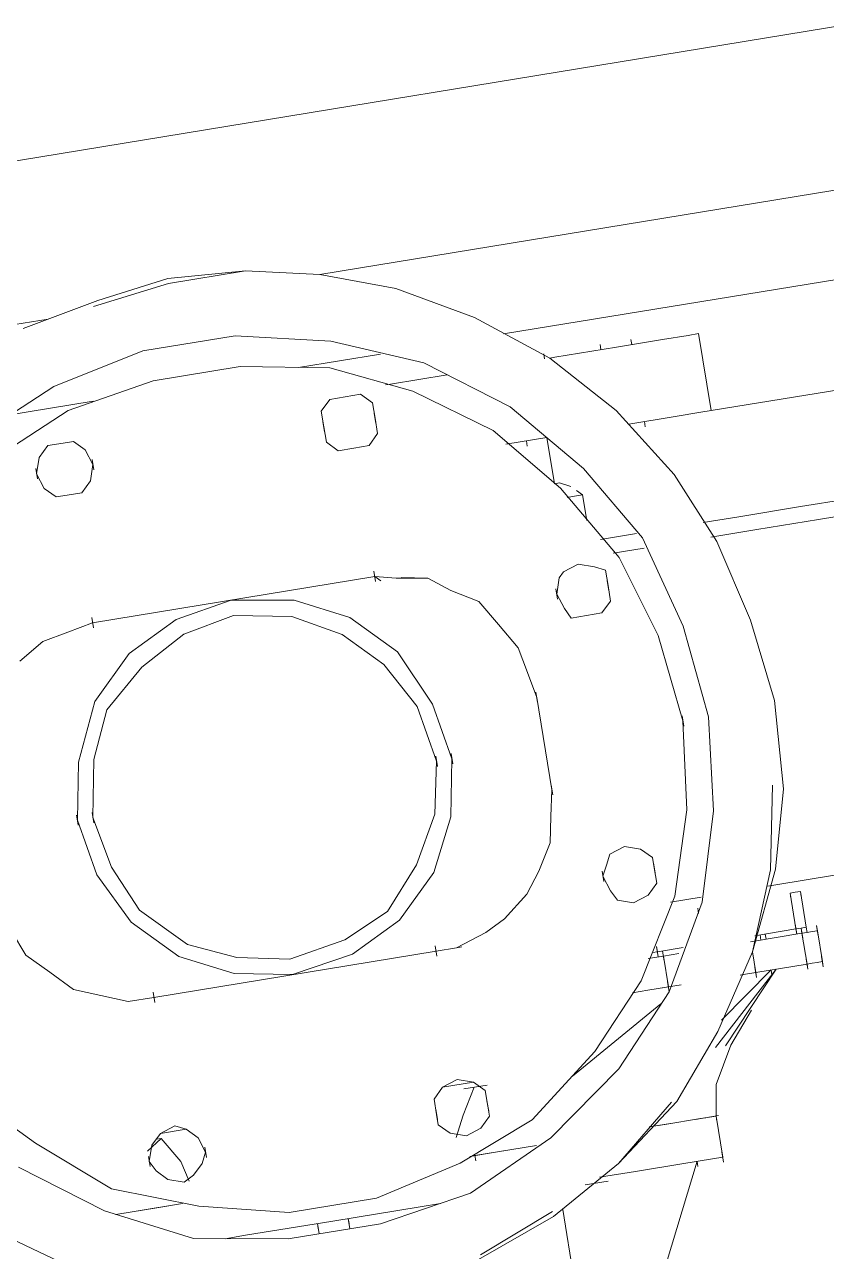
# Model space of a CAD drawing. Header units: metres. Extents: x 2 to 659295185, y -28 to 1124222152.
# Drawn here: x 655591.7388 to 655592.0624, y 1126540.1572 to 1126540.6522 of the extents above; entities that cross this region are included whole.
import ezdxf

# ---------------------------------------------------------------- set-up
doc = ezdxf.new("R2010")
doc.units = ezdxf.units.M
doc.header["$MEASUREMENT"] = 0
doc.layers.add('CCSM_C1_CUERPO CK$0$A-EQUIPOS', color=9, linetype='CONTINUOUS')

msp = doc.modelspace()

# ---------------------------------------------------------------- linework, layer by layer
at = {"layer": 'CCSM_C1_CUERPO CK$0$A-EQUIPOS', "lineweight": 5}
for p, q in [((655592.07112, 1126540.65218), (655591.51412, 1126540.56088)), ((655591.51412, 1126540.56088), (655592.07112, 1126540.65218)), ((655592.08164, 1126540.58799), (655591.85801, 1126540.55133)), ((655592.08164, 1126540.58799), (655591.85801, 1126540.55133)), ((655591.93211, 1126540.52733), (655592.12261, 1126540.55855)), ((655592.12261, 1126540.55855), (655591.93211, 1126540.52733)), ((655591.79661, 1126540.54977), (655591.82801, 1126540.55279)), ((655591.82801, 1126540.55279), (655591.79661, 1126540.54977)), ((655591.82801, 1126540.55279), (655591.79695, 1126540.5477)), ((655591.85801, 1126540.55133), (655591.82801, 1126540.55279)), ((655591.82801, 1126540.55279), (655591.85801, 1126540.55133)), ((655591.8887, 1126540.54573), (655591.85801, 1126540.55133)), ((655591.79695, 1126540.5477), (655591.76657, 1126540.53847)), ((655591.76657, 1126540.53847), (655591.79695, 1126540.5477)), ((655591.79661, 1126540.54977), (655591.7683, 1126540.54088)), ((655591.9204, 1126540.53392), (655591.8887, 1126540.54573)), ((655591.7683, 1126540.54088), (655591.73826, 1126540.52957)), ((655591.74827, 1126540.53334), (655591.52464, 1126540.49669)), ((655591.74827, 1126540.53334), (655591.52464, 1126540.49669)), ((655591.95072, 1126540.51762), (655591.9204, 1126540.53392)), ((655591.9204, 1126540.53392), (655591.95072, 1126540.51762)), ((655591.78653, 1126540.52048), (655591.8238, 1126540.52659)), ((655591.8238, 1126540.52659), (655591.86243, 1126540.52441)), ((655592.00662, 1126540.52678), (655591.99627, 1126540.52509)), ((655592.00662, 1126540.52678), (655591.99627, 1126540.52509)), ((655592.01076, 1126540.52746), (655592.00662, 1126540.52678)), ((655592.00662, 1126540.52678), (655592.01076, 1126540.52746)), ((655592.01076, 1126540.52746), (655592.01586, 1126540.4964)), ((655591.86243, 1126540.52441), (655591.9, 1126540.51569)), ((655591.97763, 1126540.52203), (655591.95279, 1126540.51796)), ((655591.97763, 1126540.52203), (655591.95279, 1126540.51796)), ((655591.97108, 1126540.52309), (655591.97142, 1126540.52102)), ((655591.97142, 1126540.52102), (655591.97108, 1126540.52309)), ((655591.97108, 1126540.52309), (655591.97142, 1126540.52102)), ((655591.97142, 1126540.52102), (655591.97108, 1126540.52309)), ((655591.99627, 1126540.52509), (655591.97763, 1126540.52203)), ((655591.99627, 1126540.52509), (655591.97763, 1126540.52203)), ((655591.98351, 1126540.52512), (655591.98385, 1126540.52305)), ((655591.98385, 1126540.52305), (655591.98351, 1126540.52512)), ((655591.98351, 1126540.52512), (655591.98385, 1126540.52305)), ((655591.98385, 1126540.52305), (655591.98351, 1126540.52512)), ((655591.75061, 1126540.50608), (655591.78653, 1126540.52048)), ((655591.88242, 1126540.51918), (655591.84929, 1126540.51375)), ((655591.88242, 1126540.51918), (655591.84929, 1126540.51375)), ((655591.94831, 1126540.51935), (655591.94865, 1126540.51728)), ((655591.94865, 1126540.51728), (655591.94831, 1126540.51935)), ((655591.94831, 1126540.51935), (655591.94865, 1126540.51728)), ((655591.94865, 1126540.51728), (655591.94831, 1126540.51935)), ((655591.95279, 1126540.51796), (655591.95072, 1126540.51762)), ((655591.95279, 1126540.51796), (655591.95072, 1126540.51762)), ((655591.97757, 1126540.49651), (655591.95072, 1126540.51762)), ((655591.82583, 1126540.51416), (655591.79063, 1126540.50839)), ((655591.82583, 1126540.51416), (655591.79063, 1126540.50839)), ((655591.86205, 1126540.51372), (655591.82583, 1126540.51416)), ((655591.86205, 1126540.51372), (655591.82583, 1126540.51416)), ((655591.89549, 1126540.50432), (655591.86205, 1126540.51372)), ((655591.89549, 1126540.50432), (655591.86205, 1126540.51372)), ((655591.9, 1126540.51569), (655591.9348, 1126540.498)), ((655591.71986, 1126540.48616), (655591.75061, 1126540.50608)), ((655591.79063, 1126540.50839), (655591.75645, 1126540.49641)), ((655591.79063, 1126540.50839), (655591.75645, 1126540.49641)), ((655591.88653, 1126540.5071), (655591.88446, 1126540.50676)), ((655591.88653, 1126540.5071), (655591.88446, 1126540.50676)), ((655591.9093, 1126540.51083), (655591.88653, 1126540.5071)), ((655591.9093, 1126540.51083), (655591.88653, 1126540.5071)), ((655592.08626, 1126540.50794), (655592.01586, 1126540.4964)), ((655592.01586, 1126540.4964), (655592.08626, 1126540.50794)), ((655591.86202, 1126540.50096), (655591.86823, 1126540.50197)), ((655591.86823, 1126540.50197), (655591.86202, 1126540.50096)), ((655591.86823, 1126540.50197), (655591.87444, 1126540.50299)), ((655591.87444, 1126540.50299), (655591.86823, 1126540.50197)), ((655591.87444, 1126540.50299), (655591.87926, 1126540.49953)), ((655591.87926, 1126540.49953), (655591.87444, 1126540.50299)), ((655591.92787, 1126540.48836), (655591.89549, 1126540.50432)), ((655591.92787, 1126540.48836), (655591.89549, 1126540.50432)), ((655591.75645, 1126540.49641), (655591.7257, 1126540.47649)), ((655591.75645, 1126540.49641), (655591.7257, 1126540.47649)), ((655591.76646, 1126540.50018), (655591.73126, 1126540.49441)), ((655591.76646, 1126540.50018), (655591.73126, 1126540.49441)), ((655591.85856, 1126540.49614), (655591.86202, 1126540.50096)), ((655591.86202, 1126540.50096), (655591.85856, 1126540.49614)), ((655591.85957, 1126540.48992), (655591.85856, 1126540.49614)), ((655591.85856, 1126540.49614), (655591.85957, 1126540.48992)), ((655591.88028, 1126540.49332), (655591.87926, 1126540.49953)), ((655591.88028, 1126540.49332), (655591.87926, 1126540.49953)), ((655591.9348, 1126540.498), (655591.96439, 1126540.47309)), ((655592.00095, 1126540.47057), (655591.97757, 1126540.49651)), ((655592.01586, 1126540.4964), (655592.01171, 1126540.49573)), ((655592.01171, 1126540.49573), (655592.01586, 1126540.4964)), ((655591.85923, 1126540.49199), (655591.85991, 1126540.48785)), ((655591.87994, 1126540.49539), (655591.88062, 1126540.49125)), ((655591.8813, 1126540.48711), (655591.88028, 1126540.49332)), ((655591.88028, 1126540.49332), (655591.8813, 1126540.48711)), ((655592.00136, 1126540.49403), (655591.98273, 1126540.49097)), ((655592.00136, 1126540.49403), (655591.98273, 1126540.49097)), ((655591.98894, 1126540.49199), (655591.98928, 1126540.48992)), ((655591.98928, 1126540.48992), (655591.98894, 1126540.49199)), ((655591.98894, 1126540.49199), (655591.98928, 1126540.48992)), ((655591.98928, 1126540.48992), (655591.98894, 1126540.49199)), ((655592.01171, 1126540.49573), (655592.00136, 1126540.49403)), ((655592.01171, 1126540.49573), (655592.00136, 1126540.49403)), ((655591.86059, 1126540.48371), (655591.85957, 1126540.48992)), ((655591.86059, 1126540.48371), (655591.85957, 1126540.48992)), ((655591.8813, 1126540.48711), (655591.87784, 1126540.48229)), ((655591.8813, 1126540.48711), (655591.87784, 1126540.48229)), ((655591.95506, 1126540.46518), (655591.92787, 1126540.48836)), ((655591.95506, 1126540.46518), (655591.92787, 1126540.48836)), ((655591.74813, 1126540.48229), (655591.74467, 1126540.47747)), ((655591.74813, 1126540.48229), (655591.74467, 1126540.47747)), ((655591.75434, 1126540.48331), (655591.74813, 1126540.48229)), ((655591.75434, 1126540.48331), (655591.74813, 1126540.48229)), ((655591.75434, 1126540.48331), (655591.75849, 1126540.48399)), ((655591.75849, 1126540.48399), (655591.75434, 1126540.48331)), ((655591.75849, 1126540.48399), (655591.76331, 1126540.48052)), ((655591.76331, 1126540.48052), (655591.75849, 1126540.48399)), ((655591.86059, 1126540.48371), (655591.86541, 1126540.48025)), ((655591.86541, 1126540.48025), (655591.86059, 1126540.48371)), ((655591.86541, 1126540.48025), (655591.87162, 1126540.48127)), ((655591.87162, 1126540.48127), (655591.86541, 1126540.48025)), ((655591.87784, 1126540.48229), (655591.87162, 1126540.48127)), ((655591.87784, 1126540.48229), (655591.87162, 1126540.48127)), ((655591.93303, 1126540.48283), (655591.9496, 1126540.48554)), ((655591.93303, 1126540.48283), (655591.9496, 1126540.48554)), ((655591.94131, 1126540.48419), (655591.94165, 1126540.48212)), ((655591.94165, 1126540.48212), (655591.94131, 1126540.48419)), ((655591.95265, 1126540.46691), (655591.9496, 1126540.48554)), ((655591.9496, 1126540.48554), (655591.95265, 1126540.46691)), ((655591.74467, 1126540.47747), (655591.74362, 1126540.47092)), ((655591.74467, 1126540.47747), (655591.74362, 1126540.47092)), ((655591.76331, 1126540.48052), (655591.7664, 1126540.47465)), ((655591.7664, 1126540.47465), (655591.76331, 1126540.48052)), ((655591.76606, 1126540.47672), (655591.76673, 1126540.47258)), ((655591.74328, 1126540.47299), (655591.74396, 1126540.46885)), ((655591.7664, 1126540.47465), (655591.76534, 1126540.4681)), ((655591.7664, 1126540.47465), (655591.76534, 1126540.4681)), ((655591.96439, 1126540.47309), (655591.98812, 1126540.44508)), ((655591.74362, 1126540.47092), (655591.74671, 1126540.46505)), ((655591.74671, 1126540.46505), (655591.74362, 1126540.47092)), ((655591.76534, 1126540.4681), (655591.76188, 1126540.46328)), ((655591.76534, 1126540.4681), (655591.76188, 1126540.46328)), ((655591.95472, 1126540.46725), (655591.95265, 1126540.46691)), ((655591.95472, 1126540.46725), (655591.95265, 1126540.46691)), ((655591.9592, 1126540.46586), (655591.95472, 1126540.46725)), ((655591.95472, 1126540.46725), (655591.9592, 1126540.46586)), ((655592.01813, 1126540.44362), (655592.00095, 1126540.47057)), ((655592.00095, 1126540.47057), (655592.01813, 1126540.44362)), ((655591.75153, 1126540.46158), (655591.74671, 1126540.46505)), ((655591.75153, 1126540.46158), (655591.74671, 1126540.46505)), ((655591.75774, 1126540.4626), (655591.75153, 1126540.46158)), ((655591.75774, 1126540.4626), (655591.75153, 1126540.46158)), ((655591.76188, 1126540.46328), (655591.75774, 1126540.4626)), ((655591.76188, 1126540.46328), (655591.75774, 1126540.4626)), ((655591.97879, 1126540.43717), (655591.95506, 1126540.46518)), ((655591.97879, 1126540.43717), (655591.95506, 1126540.46518)), ((655591.95988, 1126540.46171), (655591.95781, 1126540.46137)), ((655591.95988, 1126540.46171), (655591.96402, 1126540.46239)), ((655591.96402, 1126540.46239), (655591.96161, 1126540.46412)), ((655591.96402, 1126540.46239), (655591.96572, 1126540.45204)), ((655592.05197, 1126540.45767), (655592.02712, 1126540.4536)), ((655592.05197, 1126540.45767), (655592.02712, 1126540.4536)), ((655592.07061, 1126540.46073), (655592.05197, 1126540.45767)), ((655592.07061, 1126540.46073), (655592.05197, 1126540.45767)), ((655592.02712, 1126540.4536), (655592.01263, 1126540.45122)), ((655592.02712, 1126540.4536), (655592.01263, 1126540.45122)), ((655592.0592, 1126540.45248), (655592.03435, 1126540.44841)), ((655592.07784, 1126540.45553), (655592.0592, 1126540.45248)), ((655591.98571, 1126540.44681), (655591.97122, 1126540.44444)), ((655591.98571, 1126540.44681), (655591.97122, 1126540.44444)), ((655592.03435, 1126540.44841), (655592.01572, 1126540.44535)), ((655591.98812, 1126540.44508), (655592.00458, 1126540.40951)), ((655592.03184, 1126540.41185), (655592.01813, 1126540.44362)), ((655591.9888, 1126540.44094), (655591.97638, 1126540.4389)), ((655591.99457, 1126540.40574), (655591.97879, 1126540.43717)), ((655591.99457, 1126540.40574), (655591.97879, 1126540.43717)), ((655591.95635, 1126540.43137), (655591.96222, 1126540.43446)), ((655591.96222, 1126540.43446), (655591.95635, 1126540.43137)), ((655591.96222, 1126540.43446), (655591.96877, 1126540.4334)), ((655591.96877, 1126540.4334), (655591.96222, 1126540.43446)), ((655591.96877, 1126540.4334), (655591.97325, 1126540.43201)), ((655591.97325, 1126540.43201), (655591.96877, 1126540.4334)), ((655591.97325, 1126540.43201), (655591.97427, 1126540.4258)), ((655591.97427, 1126540.4258), (655591.97325, 1126540.43201)), ((655591.88011, 1126540.4295), (655591.76622, 1126540.41084)), ((655591.88011, 1126540.4295), (655591.76622, 1126540.41084)), ((655591.87977, 1126540.43157), (655591.88045, 1126540.42743)), ((655591.88045, 1126540.42743), (655591.87977, 1126540.43157)), ((655591.88011, 1126540.4295), (655591.88873, 1126540.42879)), ((655591.88873, 1126540.42879), (655591.88011, 1126540.4295)), ((655591.88011, 1126540.4295), (655591.88252, 1126540.42777)), ((655591.88873, 1126540.42879), (655591.88011, 1126540.4295)), ((655591.88011, 1126540.4295), (655591.88873, 1126540.42879)), ((655591.88873, 1126540.42879), (655591.90149, 1126540.42875)), ((655591.90149, 1126540.42875), (655591.8908, 1126540.42913)), ((655591.90149, 1126540.42875), (655591.91079, 1126540.4239)), ((655591.95357, 1126540.42241), (655591.95462, 1126540.42896)), ((655591.95462, 1126540.42896), (655591.95357, 1126540.42241)), ((655591.95462, 1126540.42896), (655591.95635, 1126540.43137)), ((655591.95635, 1126540.43137), (655591.95462, 1126540.42896)), ((655591.97393, 1126540.42787), (655591.97461, 1126540.42373)), ((655591.91079, 1126540.4239), (655591.92217, 1126540.41939)), ((655591.92217, 1126540.41939), (655591.91079, 1126540.4239)), ((655591.95323, 1126540.42448), (655591.9539, 1126540.42034)), ((655591.95357, 1126540.42241), (655591.95665, 1126540.41653)), ((655591.95665, 1126540.41653), (655591.95357, 1126540.42241)), ((655591.97427, 1126540.4258), (655591.97529, 1126540.41959)), ((655591.97427, 1126540.4258), (655591.97529, 1126540.41959)), ((655591.80003, 1126540.41212), (655591.82213, 1126540.42)), ((655591.82213, 1126540.42), (655591.80003, 1126540.41212)), ((655591.82213, 1126540.42), (655591.84766, 1126540.41993)), ((655591.84766, 1126540.41993), (655591.82213, 1126540.42)), ((655591.84766, 1126540.41993), (655591.87006, 1126540.41297)), ((655591.87006, 1126540.41297), (655591.84766, 1126540.41993)), ((655591.92217, 1126540.41939), (655591.93008, 1126540.41005)), ((655591.93008, 1126540.41005), (655591.92217, 1126540.41939)), ((655591.97529, 1126540.41959), (655591.97183, 1126540.41477)), ((655591.97529, 1126540.41959), (655591.97183, 1126540.41477)), ((655591.76588, 1126540.41291), (655591.76656, 1126540.40876)), ((655591.78102, 1126540.39838), (655591.80003, 1126540.41212)), ((655591.80003, 1126540.41212), (655591.78102, 1126540.39838)), ((655591.82315, 1126540.41379), (655591.80312, 1126540.40625)), ((655591.82315, 1126540.41379), (655591.80312, 1126540.40625)), ((655591.82315, 1126540.41379), (655591.84661, 1126540.41338)), ((655591.84661, 1126540.41338), (655591.82315, 1126540.41379)), ((655591.84661, 1126540.41338), (655591.86694, 1126540.40608)), ((655591.86694, 1126540.40608), (655591.84661, 1126540.41338)), ((655591.87006, 1126540.41297), (655591.88934, 1126540.39912)), ((655591.88934, 1126540.39912), (655591.87006, 1126540.41297)), ((655591.95665, 1126540.41653), (655591.9594, 1126540.41273)), ((655591.9594, 1126540.41273), (655591.95665, 1126540.41653)), ((655591.96562, 1126540.41375), (655591.9594, 1126540.41273)), ((655591.96562, 1126540.41375), (655591.9594, 1126540.41273)), ((655591.97183, 1126540.41477), (655591.96562, 1126540.41375)), ((655591.97183, 1126540.41477), (655591.96562, 1126540.41375)), ((655591.75621, 1126540.40707), (655591.7462, 1126540.4033)), ((655591.75621, 1126540.40707), (655591.7462, 1126540.4033)), ((655591.76622, 1126540.41084), (655591.75621, 1126540.40707)), ((655591.76622, 1126540.41084), (655591.75621, 1126540.40707)), ((655591.93008, 1126540.41005), (655591.93798, 1126540.40072)), ((655591.93798, 1126540.40072), (655591.93008, 1126540.41005)), ((655592.01483, 1126540.37291), (655592.00458, 1126540.40951)), ((655592.04141, 1126540.3794), (655592.03184, 1126540.41185)), ((655592.03184, 1126540.41185), (655592.04141, 1126540.3794)), ((655591.7462, 1126540.4033), (655591.73686, 1126540.39539)), ((655591.7462, 1126540.4033), (655591.73686, 1126540.39539)), ((655591.80312, 1126540.40625), (655591.78618, 1126540.39284)), ((655591.80312, 1126540.40625), (655591.78618, 1126540.39284)), ((655591.86694, 1126540.40608), (655591.88381, 1126540.39396)), ((655591.88381, 1126540.39396), (655591.86694, 1126540.40608)), ((655592.00448, 1126540.37122), (655591.99457, 1126540.40574)), ((655592.00448, 1126540.37122), (655591.99457, 1126540.40574)), ((655591.76717, 1126540.3791), (655591.78102, 1126540.39838)), ((655591.78102, 1126540.39838), (655591.76717, 1126540.3791)), ((655591.88934, 1126540.39912), (655591.90343, 1126540.37804)), ((655591.90343, 1126540.37804), (655591.88934, 1126540.39912)), ((655591.93798, 1126540.40072), (655591.94175, 1126540.3907)), ((655591.94175, 1126540.3907), (655591.93798, 1126540.40072)), ((655591.78618, 1126540.39284), (655591.77199, 1126540.37563)), ((655591.78618, 1126540.39284), (655591.77199, 1126540.37563)), ((655591.88381, 1126540.39396), (655591.89722, 1126540.37702)), ((655591.89722, 1126540.37702), (655591.88381, 1126540.39396)), ((655591.94175, 1126540.3907), (655591.94552, 1126540.38069)), ((655591.94552, 1126540.38069), (655591.94175, 1126540.3907)), ((655591.94518, 1126540.38276), (655591.94586, 1126540.37862)), ((655591.76055, 1126540.35462), (655591.76717, 1126540.3791)), ((655591.76717, 1126540.3791), (655591.76055, 1126540.35462)), ((655591.9113, 1126540.35594), (655591.90343, 1126540.37804)), ((655591.9113, 1126540.35594), (655591.90343, 1126540.37804)), ((655591.95163, 1126540.34342), (655591.94552, 1126540.38069)), ((655591.95163, 1126540.34342), (655591.94552, 1126540.38069)), ((655592.04511, 1126540.34386), (655592.04141, 1126540.3794)), ((655591.76677, 1126540.35564), (655591.77199, 1126540.37563)), ((655591.77199, 1126540.37563), (655591.76677, 1126540.35564)), ((655591.89722, 1126540.37702), (655591.90509, 1126540.35492)), ((655591.90509, 1126540.35492), (655591.89722, 1126540.37702)), ((655592.00414, 1126540.37329), (655592.00482, 1126540.36915)), ((655592.00482, 1126540.36915), (655592.00414, 1126540.37329)), ((655592.0168, 1126540.33496), (655592.01483, 1126540.37291)), ((655592.00611, 1126540.33534), (655592.00448, 1126540.37122)), ((655592.00448, 1126540.37122), (655592.00611, 1126540.33534)), ((655591.91096, 1126540.35801), (655591.91164, 1126540.35387)), ((655591.76015, 1126540.33117), (655591.76055, 1126540.35462)), ((655591.76055, 1126540.35462), (655591.76015, 1126540.33117)), ((655591.76636, 1126540.33219), (655591.76677, 1126540.35564)), ((655591.76677, 1126540.35564), (655591.76636, 1126540.33219)), ((655591.90509, 1126540.35492), (655591.90434, 1126540.33354)), ((655591.90509, 1126540.35492), (655591.90434, 1126540.33354)), ((655591.90475, 1126540.357), (655591.90543, 1126540.35285)), ((655591.91089, 1126540.33249), (655591.9113, 1126540.35594)), ((655591.9113, 1126540.35594), (655591.91089, 1126540.33249)), ((655591.95163, 1126540.34342), (655591.95125, 1126540.33272)), ((655591.95163, 1126540.34342), (655591.95125, 1126540.33272)), ((655591.95129, 1126540.34549), (655591.95197, 1126540.34135)), ((655592.03985, 1126540.3111), (655592.04063, 1126540.34525)), ((655592.03985, 1126540.3111), (655592.04063, 1126540.34525)), ((655592.04192, 1126540.31144), (655592.04511, 1126540.34386)), ((655591.75981, 1126540.33324), (655591.76049, 1126540.3291)), ((655591.76602, 1126540.33426), (655591.7667, 1126540.33011)), ((655591.90434, 1126540.33354), (655591.89704, 1126540.31321)), ((655591.90434, 1126540.33354), (655591.89704, 1126540.31321)), ((655592.00119, 1126540.30051), (655592.00611, 1126540.33534)), ((655592.00611, 1126540.33534), (655592.00119, 1126540.30051)), ((655592.0168, 1126540.33496), (655592.01222, 1126540.29806)), ((655591.76802, 1126540.30907), (655591.76015, 1126540.33117)), ((655591.76802, 1126540.30907), (655591.76015, 1126540.33117)), ((655591.77389, 1126540.31216), (655591.76636, 1126540.33219)), ((655591.77389, 1126540.31216), (655591.76636, 1126540.33219)), ((655591.91089, 1126540.33249), (655591.90394, 1126540.31008)), ((655591.91089, 1126540.33249), (655591.90394, 1126540.31008)), ((655591.95125, 1126540.33272), (655591.95088, 1126540.32203)), ((655591.95125, 1126540.33272), (655591.95088, 1126540.32203)), ((655591.95088, 1126540.32203), (655591.94637, 1126540.31066)), ((655591.95088, 1126540.32203), (655591.94637, 1126540.31066)), ((655591.97502, 1126540.31748), (655591.98089, 1126540.32057)), ((655591.98089, 1126540.32057), (655591.97502, 1126540.31748)), ((655591.98089, 1126540.32057), (655591.98744, 1126540.31952)), ((655591.98744, 1126540.31952), (655591.98089, 1126540.32057)), ((655591.98744, 1126540.31952), (655591.99226, 1126540.31606)), ((655591.99226, 1126540.31606), (655591.98744, 1126540.31952)), ((655591.89704, 1126540.31321), (655591.88527, 1126540.29427)), ((655591.89704, 1126540.31321), (655591.88527, 1126540.29427)), ((655591.97362, 1126540.313), (655591.97223, 1126540.30852)), ((655591.97362, 1126540.313), (655591.97223, 1126540.30852)), ((655591.97502, 1126540.31748), (655591.97362, 1126540.313)), ((655591.97502, 1126540.31748), (655591.97362, 1126540.313)), ((655591.99226, 1126540.31606), (655591.99294, 1126540.31191)), ((655591.99294, 1126540.31191), (655591.99226, 1126540.31606)), ((655591.9926, 1126540.31399), (655591.99328, 1126540.30984)), ((655591.78177, 1126540.29006), (655591.76802, 1126540.30907)), ((655591.78177, 1126540.29006), (655591.76802, 1126540.30907)), ((655591.78523, 1126540.29488), (655591.77389, 1126540.31216)), ((655591.78523, 1126540.29488), (655591.77389, 1126540.31216)), ((655591.90394, 1126540.31008), (655591.89009, 1126540.2908)), ((655591.90394, 1126540.31008), (655591.89009, 1126540.2908)), ((655591.94637, 1126540.31066), (655591.94151, 1126540.30136)), ((655591.94637, 1126540.31066), (655591.94151, 1126540.30136)), ((655591.97189, 1126540.31059), (655591.97257, 1126540.30645)), ((655591.97532, 1126540.30265), (655591.97223, 1126540.30852)), ((655591.97532, 1126540.30265), (655591.97223, 1126540.30852)), ((655591.99294, 1126540.31191), (655591.99396, 1126540.3057)), ((655591.99294, 1126540.31191), (655591.99396, 1126540.3057)), ((655592.03252, 1126540.278), (655592.04192, 1126540.31144)), ((655592.03252, 1126540.278), (655592.03985, 1126540.3111)), ((655592.08228, 1126540.31168), (655592.05743, 1126540.3076)), ((655591.99396, 1126540.3057), (655591.99049, 1126540.30088)), ((655591.99396, 1126540.3057), (655591.99049, 1126540.30088)), ((655592.05743, 1126540.3076), (655592.0388, 1126540.30455)), ((655591.94151, 1126540.30136), (655591.93252, 1126540.29138)), ((655591.94151, 1126540.30136), (655591.93252, 1126540.29138)), ((655591.97807, 1126540.29885), (655591.97532, 1126540.30265)), ((655591.97807, 1126540.29885), (655591.97532, 1126540.30265)), ((655591.98462, 1126540.29779), (655591.97807, 1126540.29885)), ((655591.98462, 1126540.29779), (655591.97807, 1126540.29885)), ((655591.99049, 1126540.30088), (655591.98462, 1126540.29779)), ((655591.99049, 1126540.30088), (655591.98462, 1126540.29779)), ((655591.98764, 1126540.2664), (655592.00119, 1126540.30051)), ((655592.00119, 1126540.30051), (655591.98764, 1126540.2664)), ((655592.01188, 1126540.30014), (655591.99946, 1126540.2981)), ((655592.04983, 1126540.3021), (655592.04776, 1126540.30176)), ((655592.04983, 1126540.3021), (655592.04776, 1126540.30176)), ((655592.05013, 1126540.28727), (655592.04776, 1126540.30176)), ((655592.04776, 1126540.30176), (655592.0481, 1126540.29969)), ((655592.0519, 1126540.30244), (655592.04983, 1126540.3021)), ((655592.04983, 1126540.3021), (655592.0519, 1126540.30244)), ((655592.05224, 1126540.30037), (655592.0519, 1126540.30244)), ((655592.0519, 1126540.30244), (655592.05428, 1126540.28795)), ((655591.80451, 1126540.28103), (655591.78523, 1126540.29488)), ((655591.80451, 1126540.28103), (655591.78523, 1126540.29488)), ((655591.88527, 1126540.29427), (655591.86799, 1126540.28293)), ((655591.88527, 1126540.29427), (655591.86799, 1126540.28293)), ((655592.01222, 1126540.29806), (655591.99901, 1126540.26188)), ((655592.01083, 1126540.29358), (655592.01049, 1126540.29565)), ((655592.01049, 1126540.29565), (655592.01083, 1126540.29358)), ((655591.80105, 1126540.27621), (655591.78177, 1126540.29006)), ((655591.80105, 1126540.27621), (655591.78177, 1126540.29006)), ((655591.89009, 1126540.2908), (655591.87108, 1126540.27706)), ((655591.89009, 1126540.2908), (655591.87108, 1126540.27706)), ((655591.93252, 1126540.29138), (655591.92491, 1126540.28588)), ((655591.93252, 1126540.29138), (655591.92491, 1126540.28588)), ((655592.0498, 1126540.28934), (655592.05047, 1126540.2852)), ((655592.05876, 1126540.28656), (655592.05842, 1126540.28863)), ((655592.05842, 1126540.28863), (655592.0591, 1126540.28449)), ((655591.7393, 1126540.27672), (655591.73346, 1126540.28639)), ((655591.73346, 1126540.28639), (655591.7393, 1126540.27672)), ((655591.92491, 1126540.28588), (655591.91317, 1126540.2797)), ((655591.92491, 1126540.28588), (655591.91904, 1126540.28279)), ((655591.91904, 1126540.28279), (655591.92491, 1126540.28588)), ((655592.05254, 1126540.28554), (655592.03184, 1126540.28214)), ((655592.03184, 1126540.28214), (655592.05254, 1126540.28554)), ((655592.03357, 1126540.28455), (655592.05013, 1126540.28727)), ((655592.03357, 1126540.28455), (655592.05013, 1126540.28727)), ((655592.03564, 1126540.28489), (655592.03598, 1126540.28282)), ((655592.03598, 1126540.28282), (655592.03564, 1126540.28489)), ((655592.03564, 1126540.28489), (655592.03598, 1126540.28282)), ((655592.03598, 1126540.28282), (655592.03564, 1126540.28489)), ((655592.03771, 1126540.28523), (655592.03805, 1126540.28316)), ((655592.03805, 1126540.28316), (655592.03771, 1126540.28523)), ((655592.05013, 1126540.28727), (655592.05221, 1126540.28761)), ((655592.05221, 1126540.28761), (655592.05013, 1126540.28727)), ((655592.05047, 1126540.2852), (655592.05013, 1126540.28727)), ((655592.05221, 1126540.28761), (655592.05428, 1126540.28795)), ((655592.05428, 1126540.28795), (655592.05221, 1126540.28761)), ((655592.05254, 1126540.28554), (655592.05221, 1126540.28761)), ((655592.05221, 1126540.28761), (655592.05288, 1126540.28347)), ((655592.05462, 1126540.28588), (655592.05254, 1126540.28554)), ((655592.05462, 1126540.28588), (655592.05254, 1126540.28554)), ((655592.05254, 1126540.28554), (655592.05458, 1126540.27311)), ((655592.05428, 1126540.28795), (655592.05462, 1126540.28588)), ((655592.05462, 1126540.28588), (655592.05428, 1126540.28795)), ((655592.05428, 1126540.28795), (655592.05462, 1126540.28588)), ((655592.05462, 1126540.28588), (655592.05428, 1126540.28795)), ((655592.05669, 1126540.28622), (655592.05462, 1126540.28588)), ((655592.05669, 1126540.28622), (655592.05462, 1126540.28588)), ((655592.05876, 1126540.28656), (655592.05669, 1126540.28622)), ((655592.05876, 1126540.28656), (655592.05669, 1126540.28622)), ((655592.06079, 1126540.27413), (655592.05876, 1126540.28656)), ((655591.791, 1126540.25968), (655591.90489, 1126540.27835)), ((655591.90489, 1126540.27835), (655591.791, 1126540.25968)), ((655591.80451, 1126540.28103), (655591.8245, 1126540.2758)), ((655591.8245, 1126540.2758), (655591.80451, 1126540.28103)), ((655591.86799, 1126540.28293), (655591.84589, 1126540.27505)), ((655591.86799, 1126540.28293), (655591.84589, 1126540.27505)), ((655591.90455, 1126540.28042), (655591.90522, 1126540.27627)), ((655591.90522, 1126540.27627), (655591.90455, 1126540.28042)), ((655591.91317, 1126540.2797), (655591.90489, 1126540.27835)), ((655591.90489, 1126540.27835), (655591.91317, 1126540.2797)), ((655591.91317, 1126540.2797), (655591.90489, 1126540.27835)), ((655591.90489, 1126540.27835), (655591.91317, 1126540.2797)), ((655591.91317, 1126540.2797), (655591.91524, 1126540.28004)), ((655591.99423, 1126540.27811), (655591.99389, 1126540.28018)), ((655591.99389, 1126540.28018), (655591.99457, 1126540.27604)), ((655591.99423, 1126540.27811), (655592.00458, 1126540.2798)), ((655592.00458, 1126540.2798), (655591.99423, 1126540.27811)), ((655591.9963, 1126540.27845), (655591.99698, 1126540.2743)), ((655591.74894, 1126540.2698), (655591.7393, 1126540.27672)), ((655591.7393, 1126540.27672), (655591.74894, 1126540.2698)), ((655591.82345, 1126540.26925), (655591.80105, 1126540.27621)), ((655591.82345, 1126540.26925), (655591.80105, 1126540.27621)), ((655591.8245, 1126540.2758), (655591.84589, 1126540.27505)), ((655591.84589, 1126540.27505), (655591.8245, 1126540.2758)), ((655591.87108, 1126540.27706), (655591.84691, 1126540.26884)), ((655591.87108, 1126540.27706), (655591.84691, 1126540.26884)), ((655591.99664, 1126540.27637), (655591.99043, 1126540.27536)), ((655591.99043, 1126540.27536), (655591.99664, 1126540.27637)), ((655591.99216, 1126540.27777), (655591.99423, 1126540.27811)), ((655591.99423, 1126540.27811), (655591.99216, 1126540.27777)), ((655592.00285, 1126540.27739), (655591.99664, 1126540.27637)), ((655592.00285, 1126540.27739), (655591.99664, 1126540.27637)), ((655591.99664, 1126540.27637), (655591.99867, 1126540.26395)), ((655592.01863, 1126540.24596), (655592.03252, 1126540.278)), ((655592.03252, 1126540.278), (655592.01863, 1126540.24596)), ((655592.03388, 1126540.26972), (655592.03252, 1126540.278)), ((655592.05424, 1126540.27519), (655592.05492, 1126540.27104)), ((655592.05458, 1126540.27311), (655592.05665, 1126540.27345)), ((655592.05665, 1126540.27345), (655592.05458, 1126540.27311)), ((655592.05872, 1126540.27379), (655592.05665, 1126540.27345)), ((655592.05872, 1126540.27379), (655592.05665, 1126540.27345)), ((655592.06079, 1126540.27413), (655592.05872, 1126540.27379)), ((655592.06079, 1126540.27413), (655592.05872, 1126540.27379)), ((655592.06045, 1126540.2762), (655592.06113, 1126540.27206)), ((655592.06113, 1126540.27206), (655592.06079, 1126540.27413)), ((655591.75858, 1126540.26287), (655591.74894, 1126540.2698)), ((655591.74894, 1126540.2698), (655591.75858, 1126540.26287)), ((655591.84691, 1126540.26884), (655591.82345, 1126540.26925)), ((655591.84691, 1126540.26884), (655591.82345, 1126540.26925)), ((655592.01758, 1126540.23941), (655592.04216, 1126540.27108)), ((655592.01758, 1126540.23941), (655592.04216, 1126540.27108)), ((655592.02003, 1126540.25044), (655592.04009, 1126540.27074)), ((655592.04009, 1126540.27074), (655592.02003, 1126540.25044)), ((655592.04216, 1126540.27108), (655592.02172, 1126540.24009)), ((655592.02973, 1126540.26904), (655592.02766, 1126540.2687)), ((655592.02973, 1126540.26904), (655592.02766, 1126540.2687)), ((655592.03388, 1126540.26972), (655592.02973, 1126540.26904)), ((655592.03388, 1126540.26972), (655592.02973, 1126540.26904)), ((655592.03421, 1126540.26765), (655592.03354, 1126540.27179)), ((655592.05458, 1126540.27311), (655592.03388, 1126540.26972)), ((655592.03388, 1126540.26972), (655592.05458, 1126540.27311)), ((655592.03388, 1126540.26972), (655592.03421, 1126540.26765)), ((655592.04009, 1126540.27074), (655592.04043, 1126540.26867)), ((655592.04009, 1126540.27074), (655592.04043, 1126540.26867)), ((655592.05492, 1126540.27104), (655592.05458, 1126540.27311)), ((655591.96894, 1126540.23781), (655591.98764, 1126540.2664)), ((655591.98764, 1126540.2664), (655591.96894, 1126540.23781)), ((655591.99039, 1126540.26259), (655591.99867, 1126540.26395)), ((655591.99453, 1126540.26327), (655592.00385, 1126540.2648)), ((655591.99453, 1126540.26327), (655592.00385, 1126540.2648)), ((655591.99833, 1126540.26602), (655591.99901, 1126540.26188)), ((655591.76961, 1126540.26043), (655591.75858, 1126540.26287)), ((655591.75858, 1126540.26287), (655591.76961, 1126540.26043)), ((655591.78065, 1126540.25798), (655591.76961, 1126540.26043)), ((655591.76961, 1126540.26043), (655591.78065, 1126540.25798)), ((655591.791, 1126540.25968), (655591.78065, 1126540.25798)), ((655591.791, 1126540.25968), (655591.78065, 1126540.25798)), ((655591.79066, 1126540.26175), (655591.79134, 1126540.25761)), ((655591.99901, 1126540.26188), (655591.97858, 1126540.23089)), ((655591.98418, 1126540.26157), (655591.99039, 1126540.26259)), ((655591.95994, 1126540.22783), (655591.99555, 1126540.25706)), ((655592.02379, 1126540.24043), (655592.03211, 1126540.25455)), ((655592.002, 1126540.21772), (655592.01863, 1126540.24596)), ((655592.01789, 1126540.22457), (655592.02379, 1126540.24043)), ((655591.94368, 1126540.21029), (655591.96894, 1126540.23781)), ((655591.96894, 1126540.23781), (655591.94368, 1126540.21029)), ((655591.97858, 1126540.23089), (655591.95125, 1126540.20302)), ((655591.91337, 1126540.22658), (655591.9075, 1126540.22349)), ((655591.91337, 1126540.22658), (655591.9075, 1126540.22349)), ((655591.91992, 1126540.22553), (655591.9075, 1126540.22349)), ((655591.91992, 1126540.22553), (655591.9075, 1126540.22349)), ((655591.91992, 1126540.22553), (655591.91337, 1126540.22658)), ((655591.91337, 1126540.22658), (655591.91992, 1126540.22553)), ((655591.91612, 1126540.22278), (655591.92544, 1126540.22431)), ((655591.92474, 1126540.22206), (655591.91992, 1126540.22553)), ((655591.91992, 1126540.22553), (655591.92474, 1126540.22206)), ((655592.01785, 1126540.21181), (655592.01789, 1126540.22457)), ((655591.71432, 1126540.22159), (655591.74324, 1126540.20082)), ((655591.74324, 1126540.20082), (655591.71432, 1126540.22159)), ((655591.9075, 1126540.22349), (655591.90404, 1126540.21867)), ((655591.9075, 1126540.22349), (655591.90404, 1126540.21867)), ((655591.92026, 1126540.22346), (655591.91575, 1126540.21209)), ((655591.92026, 1126540.22346), (655591.91575, 1126540.21209)), ((655591.92576, 1126540.21585), (655591.92474, 1126540.22206)), ((655591.92576, 1126540.21585), (655591.92474, 1126540.22206)), ((655591.90404, 1126540.21867), (655591.90505, 1126540.21246)), ((655591.90505, 1126540.21246), (655591.90404, 1126540.21867)), ((655591.90471, 1126540.21453), (655591.90539, 1126540.21039)), ((655591.92542, 1126540.21792), (655591.9261, 1126540.21378)), ((655591.92576, 1126540.21585), (655591.92644, 1126540.21171)), ((655591.92644, 1126540.21171), (655591.92576, 1126540.21585)), ((655591.97848, 1126540.1926), (655592.002, 1126540.21772)), ((655591.99993, 1126540.21738), (655591.97848, 1126540.1926)), ((655591.90573, 1126540.20832), (655591.90505, 1126540.21246)), ((655591.90573, 1126540.20832), (655591.90505, 1126540.21246)), ((655591.91575, 1126540.21209), (655591.91296, 1126540.20312)), ((655591.91575, 1126540.21209), (655591.91296, 1126540.20312)), ((655591.91466, 1126540.19277), (655591.94368, 1126540.21029)), ((655591.94368, 1126540.21029), (655591.91466, 1126540.19277)), ((655591.92644, 1126540.21171), (655591.92298, 1126540.20689)), ((655591.92644, 1126540.21171), (655591.92298, 1126540.20689)), ((655592.00129, 1126540.2091), (655591.99093, 1126540.2074)), ((655592.00129, 1126540.2091), (655591.99093, 1126540.2074)), ((655592.01164, 1126540.21079), (655591.99715, 1126540.20842)), ((655592.01164, 1126540.21079), (655591.99715, 1126540.20842)), ((655592.00957, 1126540.21045), (655592.01889, 1126540.21198)), ((655592.01785, 1126540.21181), (655592.01164, 1126540.21079)), ((655592.01164, 1126540.21079), (655592.01785, 1126540.21181)), ((655592.01371, 1126540.21113), (655592.01164, 1126540.21079)), ((655592.01371, 1126540.21113), (655592.01164, 1126540.21079)), ((655592.01785, 1126540.21181), (655592.02057, 1126540.19525)), ((655592.01785, 1126540.21181), (655592.01819, 1126540.20974)), ((655591.79015, 1126540.2), (655591.79361, 1126540.20482)), ((655591.79361, 1126540.20482), (655591.79015, 1126540.2)), ((655591.79361, 1126540.20482), (655591.79949, 1126540.20791)), ((655591.79949, 1126540.20791), (655591.79361, 1126540.20482)), ((655591.80397, 1126540.20652), (655591.79361, 1126540.20482)), ((655591.80397, 1126540.20652), (655591.79361, 1126540.20482)), ((655591.79949, 1126540.20791), (655591.80397, 1126540.20652)), ((655591.80397, 1126540.20652), (655591.79949, 1126540.20791)), ((655591.80397, 1126540.20652), (655591.80879, 1126540.20306)), ((655591.80879, 1126540.20306), (655591.80397, 1126540.20652)), ((655591.91055, 1126540.20486), (655591.90573, 1126540.20832)), ((655591.91055, 1126540.20486), (655591.90573, 1126540.20832)), ((655591.9171, 1126540.2038), (655591.91055, 1126540.20486)), ((655591.9171, 1126540.2038), (655591.91055, 1126540.20486)), ((655591.92298, 1126540.20689), (655591.9171, 1126540.2038)), ((655591.92298, 1126540.20689), (655591.9171, 1126540.2038)), ((655591.99715, 1126540.20842), (655591.99093, 1126540.2074)), ((655591.99715, 1126540.20842), (655591.99093, 1126540.2074)), ((655591.74324, 1126540.20082), (655591.77389, 1126540.18245)), ((655591.77389, 1126540.18245), (655591.74324, 1126540.20082)), ((655591.79395, 1126540.20275), (655591.78842, 1126540.19759)), ((655591.7891, 1126540.19345), (655591.79015, 1126540.2)), ((655591.79015, 1126540.2), (655591.7891, 1126540.19345)), ((655591.79188, 1126540.20241), (655591.79395, 1126540.20275)), ((655591.79395, 1126540.20275), (655591.79188, 1126540.20241)), ((655591.79395, 1126540.20275), (655591.80186, 1126540.19342)), ((655591.80186, 1126540.19342), (655591.79395, 1126540.20275)), ((655591.80186, 1126540.19342), (655591.79395, 1126540.20275)), ((655591.81187, 1126540.19719), (655591.80879, 1126540.20306)), ((655591.81187, 1126540.19719), (655591.80879, 1126540.20306)), ((655591.81154, 1126540.19926), (655591.81221, 1126540.19512)), ((655591.95125, 1126540.20302), (655591.91877, 1126540.18069)), ((655591.94538, 1126540.19993), (655591.92053, 1126540.19586)), ((655591.92053, 1126540.19586), (655591.94538, 1126540.19993)), ((655591.94538, 1126540.19993), (655591.92881, 1126540.19722)), ((655591.94538, 1126540.19993), (655591.92881, 1126540.19722)), ((655591.78876, 1126540.19552), (655591.78944, 1126540.19138)), ((655591.81048, 1126540.19271), (655591.81187, 1126540.19719)), ((655591.81187, 1126540.19719), (655591.81048, 1126540.19271)), ((655591.92881, 1126540.19722), (655591.91846, 1126540.19552)), ((655591.92881, 1126540.19722), (655591.91846, 1126540.19552)), ((655591.91846, 1126540.19552), (655591.92053, 1126540.19586)), ((655591.92053, 1126540.19586), (655591.91846, 1126540.19552)), ((655591.92053, 1126540.19586), (655591.9226, 1126540.1962)), ((655591.92053, 1126540.19586), (655591.92087, 1126540.19379)), ((655592.01643, 1126540.19457), (655592.004, 1126540.19253)), ((655592.01643, 1126540.19457), (655592.004, 1126540.19253)), ((655592.02057, 1126540.19525), (655592.01643, 1126540.19457)), ((655592.02057, 1126540.19525), (655592.01643, 1126540.19457)), ((655592.02023, 1126540.19732), (655592.02091, 1126540.19318)), ((655591.77111, 1126540.17349), (655591.73631, 1126540.19118)), ((655591.79185, 1126540.18965), (655591.7891, 1126540.19345)), ((655591.79185, 1126540.18965), (655591.7891, 1126540.19345)), ((655591.79667, 1126540.18619), (655591.79185, 1126540.18965)), ((655591.79667, 1126540.18619), (655591.79185, 1126540.18965)), ((655591.80529, 1126540.18548), (655591.80186, 1126540.19342)), ((655591.80529, 1126540.18548), (655591.80186, 1126540.19342)), ((655591.81048, 1126540.19271), (655591.80702, 1126540.18789)), ((655591.81048, 1126540.19271), (655591.80702, 1126540.18789)), ((655591.88082, 1126540.17872), (655591.91466, 1126540.19277)), ((655591.91466, 1126540.19277), (655591.88082, 1126540.17872)), ((655591.9522, 1126540.17128), (655591.97848, 1126540.1926)), ((655591.97848, 1126540.1926), (655591.9522, 1126540.17128)), ((655591.97087, 1126540.1871), (655591.98537, 1126540.18948)), ((655591.98537, 1126540.18948), (655591.97087, 1126540.1871)), ((655591.97297, 1126540.0705), (655592.01021, 1126540.19355)), ((655591.97297, 1126540.0705), (655592.01021, 1126540.19355)), ((655592.004, 1126540.19253), (655591.98537, 1126540.18948)), ((655592.004, 1126540.19253), (655591.98537, 1126540.18948)), ((655592.01021, 1126540.19355), (655592.01055, 1126540.19148)), ((655592.01055, 1126540.19148), (655592.01021, 1126540.19355)), ((655591.80322, 1126540.18514), (655591.79667, 1126540.18619)), ((655591.80322, 1126540.18514), (655591.79667, 1126540.18619)), ((655591.80702, 1126540.18789), (655591.80322, 1126540.18514)), ((655591.80702, 1126540.18789), (655591.80322, 1126540.18514)), ((655591.965, 1126540.18401), (655591.97432, 1126540.18554)), ((655591.965, 1126540.18401), (655591.97432, 1126540.18554)), ((655591.77389, 1126540.18245), (655591.80906, 1126540.17546)), ((655591.80906, 1126540.17546), (655591.77389, 1126540.18245)), ((655591.91877, 1126540.18069), (655591.88251, 1126540.16837)), ((655591.79215, 1126540.17482), (655591.77559, 1126540.1721)), ((655591.79215, 1126540.17482), (655591.77559, 1126540.1721)), ((655591.78387, 1126540.17346), (655591.80251, 1126540.17651)), ((655591.80251, 1126540.17651), (655591.78387, 1126540.17346)), ((655591.80251, 1126540.17651), (655591.79215, 1126540.17482)), ((655591.80251, 1126540.17651), (655591.79215, 1126540.17482)), ((655591.80906, 1126540.17546), (655591.84562, 1126540.17295)), ((655591.84562, 1126540.17295), (655591.80906, 1126540.17546)), ((655591.84562, 1126540.17295), (655591.88082, 1126540.17872)), ((655591.88082, 1126540.17872), (655591.84562, 1126540.17295)), ((655591.8984, 1126540.17522), (655591.8632, 1126540.16945)), ((655591.8984, 1126540.17522), (655591.8632, 1126540.16945)), ((655591.90668, 1126540.17658), (655591.8984, 1126540.17522)), ((655591.8984, 1126540.17522), (655591.90668, 1126540.17658)), ((655591.80695, 1126540.16236), (655591.77111, 1126540.17349)), ((655591.77559, 1126540.1721), (655591.78387, 1126540.17346)), ((655591.78387, 1126540.17346), (655591.77559, 1126540.1721)), ((655591.8632, 1126540.16945), (655591.828, 1126540.16368)), ((655591.8632, 1126540.16945), (655591.828, 1126540.16368)), ((655591.87009, 1126540.16633), (655591.86941, 1126540.17047)), ((655591.87009, 1126540.16633), (655591.86941, 1126540.17047)), ((655591.86941, 1126540.17047), (655591.86975, 1126540.1684)), ((655591.92111, 1126540.15343), (655591.9522, 1126540.17128)), ((655591.92284, 1126540.15584), (655591.95186, 1126540.17335)), ((655591.96381, 1126540.12641), (655591.956, 1126540.17403)), ((655591.72555, 1126540.16603), (655591.75553, 1126540.1518)), ((655591.75553, 1126540.1518), (655591.72555, 1126540.16603)), ((655591.88251, 1126540.16837), (655591.84524, 1126540.16226)), ((655591.85699, 1126540.16843), (655591.85767, 1126540.16429)), ((655591.85699, 1126540.16843), (655591.85767, 1126540.16429)), ((655591.85699, 1126540.16843), (655591.85733, 1126540.16636)), ((655591.84524, 1126540.16226), (655591.80695, 1126540.16236)), ((655591.828, 1126540.16368), (655591.81972, 1126540.16232)), ((655591.81972, 1126540.16232), (655591.828, 1126540.16368))]:
    msp.add_line(p, q, dxfattribs=at)

doc.saveas('drawing.dxf')
